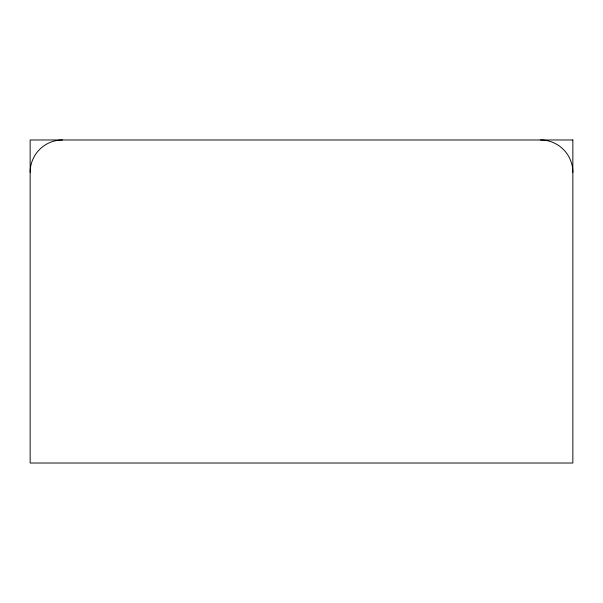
<?xml version="1.0" encoding="UTF-8"?>
<svg xmlns="http://www.w3.org/2000/svg" width="603" height="603" viewBox="0 0 603 603"><rect width="100%" height="100%" fill="white"/><g stroke="black" fill="none" stroke-linecap="round" stroke-linejoin="round"><path stroke-width="0.9" d="M30.15 172.285A32.306 32.306 0 0 1 62.456 139.979M540.544 139.979A32.306 32.306 0 0 1 572.85 172.285M572.85 139.979L30.15 139.979L30.15 463.021L572.85 463.021L572.85 139.979"/></g></svg>
